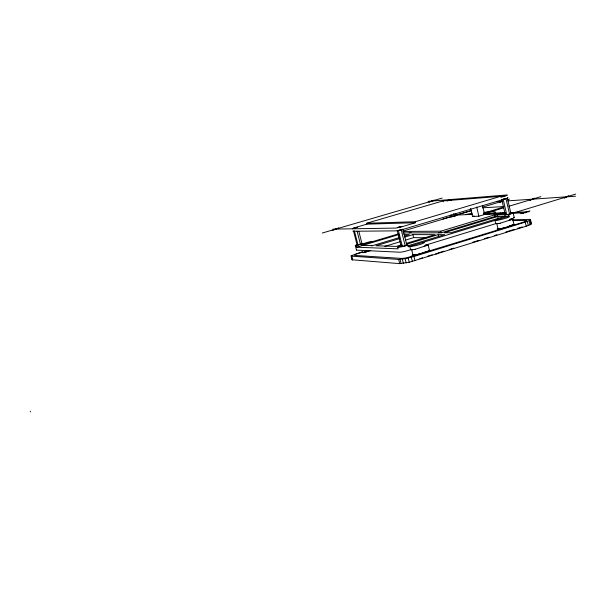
<?xml version="1.0" encoding="UTF-8"?>
<svg xmlns="http://www.w3.org/2000/svg" width="606" height="606" viewBox="0 0 606 606"><rect width="100%" height="100%" fill="white"/><g stroke="black" fill="none" stroke-linecap="round" stroke-linejoin="round"><path stroke-width="0.91" d="M362.547 252.354L363.805 252.657L370.819 250.543M362.38 252.482L362.373 252.558A6.105 0.704 -14.3 0 0 363.183 252.604L366.069 251.975M511.994 219.811L529.962 219.364L530.492 219.63L531.424 223.69L530.083 224.781L526.213 226.227L409.224 262.269L399.687 263.633L352.101 259.785L351.222 255.77L362.752 251.619M352.101 259.785L351.222 255.77M351.154 256.126L398.634 259.436L405.103 258.686L413.921 256.505L525.266 222.129L529.144 220.698L530.492 219.63M510.161 219.357L511.441 219.152A6.992 0.811 -13.3 0 1 512.744 219.107L514.039 224.728L502.836 228.31M512.85 219.175L500.147 223.213M502.207 228.5L499.42 229.045A6.984 0.856 -13.2 0 1 498.147 229.06L498.412 228.72M498.049 228.992L496.768 223.546L497.14 223.288M425.086 245.339L427.025 244.998A7.067 0.879 -13.9 0 1 428.131 245.029L415.33 249.248M412.928 255.224L411.701 249.505M368.107 251.164L364.047 252.346M564.239 198.253L568.542 195.715M526.372 212.077L527.288 211.555M522.925 213.198L524.084 212.547M529.955 200.533L534.394 198.132M499.761 202.548L502.321 201.253L496.534 201.654M504.593 227.598L501.01 228.659M509.555 214.009L505.957 198.541L503.154 199.215L506.752 214.668L509.555 214.009L510.911 213.41L507.32 197.973M428.912 202.321L434.101 200.101M397.225 230.485L401.195 246.384L405.179 245.756L406.823 245.066L402.861 229.136M450.356 215.115L450.796 216.933L454.371 216.304L455.674 215.766L455.235 213.941M332.186 230.553L338.656 227.932M353.51 230.916L357.108 244.953L362.017 243.786L358.873 231.484M402.293 229.371L401.475 229.666M363.903 251.96L364.395 251.785M510.169 226.053L511.532 225.424L511.123 225.334M423.821 246.665L425.147 245.839M508.896 220.592L510.267 219.97L509.858 219.895M419.875 258.641L422.526 257.823M427.821 256.179L432.229 254.815M437.577 253.156L443.88 251.202M449.273 249.528L453.78 248.127M472.68 242.271L478.982 240.317M484.383 238.643L488.883 237.249M494.284 235.567L496.981 234.734M505.98 231.939L514.085 229.432M517.683 228.318L522.183 226.917M413.701 254.762L411.989 255.285L413.678 255.376A2.932 0.386 -13.9 0 0 417.473 254.649L427.957 251.407A2.924 0.379 -13.8 0 0 429.502 250.604A7.06 0.924 -13.8 0 0 429.26 250.566M498.738 228.56L497.011 229.091L499.465 229.038M520.743 213.691L529.886 210.896M411.769 249.354L407.255 250.74A5.81 0.72 -14 0 1 399.755 252.21L356.782 250.142A5.121 0.568 -14.4 0 1 356.495 249.907M425.314 245.21L495.738 223.652L498.768 223.493M510.047 219.274L511.532 218.819A5.727 0.659 -13.3 0 0 513.411 217.448M438.502 232.802L440.229 232.28M503.722 212.986L497.321 214.925L498.253 218.902M401.702 244.779L396.286 246.422L375.925 245.748L399.362 238.688M406.217 243.407L435.1 234.643L412.891 234.613L404.77 237.06M403.043 232.916L441.198 232.795L496.261 216.077M401.786 245.703L399.119 246.513L400.816 246.574M406.225 244.354L438.183 234.643L444.668 234.651L407.77 245.885M497.693 216.516L444.16 232.78L450.879 232.757L505.131 216.244L504.753 214.622M357.32 244.619A5.128 0.545 -14.4 0 0 355.646 245.703L356.298 245.725L356.684 247.21L398.089 248.839L397.672 247.172L401.164 246.104M494.685 216.63L494.314 215.054L508.669 214.463L509.048 216.092L408.277 246.816L407.861 245.142L405.997 245.703A5.818 0.689 -14.1 0 1 398.498 247.195L397.672 247.172M508.669 214.463L575.7 194.071M483.588 213.91L503.495 207.903M508.926 206.267L540.832 196.655M470.62 208.358L472.544 216.463L478.876 216.213L487.595 213.585M362.259 252.172C360.721 253.103 354.381 253.702 354.654 255.399L401.778 258.436L406.361 257.906L523.19 222.235L526.94 220.455L512.865 220.592M384.81 246.369L400.127 241.741M405.528 240.105L413.64 237.65L426.616 237.772M403.611 231.454L440.804 231.189L500.412 213.13L483.626 213.873M494.314 215.054L500.685 213.123L505.434 212.911M356.684 247.21L398.748 234.598L399.112 236.06M409.118 232.893L411.05 232.318M371.773 245.862L399.475 237.529M404.747 235.954L409.224 234.613L403.982 234.605M472.544 216.463L474.165 215.978M484.171 212.964L503.927 207.01M442.963 219.001L452.871 216.039M455.576 215.228L470.885 210.653M482.974 207.032L502.321 201.253M507.623 199.669L509.396 199.139M402.649 231.197L452.985 216.145M454.788 215.607L471.627 210.57M356.298 245.725L369.334 241.877L373.228 241.423M362.29 244.695L398.559 233.833M415.246 221.713L415.496 222.72L366.85 224.144L366.622 223.258L415.246 221.713L500.715 196.321L500.942 197.306L504.7 196.185A5.749 0.523 -13.6 0 0 506.631 194.988L428.139 201.366M415.496 222.72L402.725 226.515A5.833 0.568 -14.2 0 1 395.218 228.098L332.914 229.121M366.622 223.258L442.963 200.912L500.715 196.321M366.85 224.144L355.487 227.477A5.136 0.447 -14.5 0 0 352.662 228.795M322.263 233.03L442.145 198.064M502.154 228.507L502.882 228.303M414.587 249.43L415.375 249.24M504.343 198.919L506.677 198.48M452.106 216.395L453.727 216.009M400.498 229.962L398.377 230.469L402.361 246.422M400.339 229.985L399.202 230.235M499.412 223.379L500.192 223.205M414.625 249.422L410.603 249.71L409.777 246.362C412.906 247.074 429.533 241.93 422.594 242.453M366.236 251.278L366.842 251.149M472.142 213.183L465.817 214.547L472.369 214.259M503.26 199.139L503.775 199.041M498.723 223.5L499.458 223.364M508.957 226.114L513.024 224.705M500.344 228.765L499.109 228.727M507.972 200.866L575.473 196.215M435.638 253.944L437.153 253.853M482.353 207.813L503.859 206.578M483.967 212.297L494.882 211.782C499.761 213.357 483.24 214.183 483.596 213.759M487.133 213.721L505.457 212.857M510.956 212.592L529.114 211.736M456.583 215.069L472.438 214.372M510.57 212.683L512.282 212.608A5.734 0.629 -13.4 0 1 510.403 213.941M505.086 213.607L484.603 214.486L482.444 205.366M509.744 213.41L525.894 212.721M454.538 215.812L455.674 215.766M494.413 216.637L509.048 216.092M507.063 216.698C515.312 215.668 497.882 221.016 494.966 220.387L495.738 223.652M401.202 229.742L401.96 229.735M361.093 243.756L362.017 243.786M406.255 245.089L407.861 245.142M361.312 245.263L372.561 245.635M530.894 223.409L531.424 223.69M514.115 224.614L514.002 224.553A6.984 0.856 -13.2 0 0 513.161 224.546M496.768 223.546L496.867 223.614A6.992 0.818 -13.3 0 0 498.132 223.584M411.542 249.634L411.572 249.725A7.075 0.879 -13.9 0 0 412.641 249.77M351.707 256.262L352.654 259.936M357.101 231.189L360.472 244.4M354.412 230.909L358.017 244.983M355.336 245.642L356.472 250.066M362.6 243.839L362.971 245.324M400.058 259.413L401.111 263.618M398.634 259.436L399.687 263.633M411.315 257.255L412.368 261.489M401.202 229.795L405.179 245.756M408.171 258.035L409.224 262.269M405.103 258.686L406.156 262.913M402.339 259.156L403.391 263.375M412.891 234.613L413.64 237.65M413.921 256.505L414.974 260.739M428.177 245.112L429.548 250.695M440.804 231.189L441.198 232.795M438.183 234.643L438.577 236.264M442.963 200.912L443.168 201.775M453.712 213.562L454.371 216.304M451.485 215.062L451.924 216.887M476.71 207.078L478.876 216.213M501.723 199.321L505.321 214.729M513.1 212.736L514.221 217.599M530.22 220.084L531.151 224.152M529.144 220.698L530.083 224.781M527.349 221.432L528.296 225.523M525.266 222.129L526.213 226.227M30.3 411.216L30.323 411.928M426.526 251.422A2.932 0.386 -13.8 0 1 425.2 252.263M507.252 197.67A5.749 0.538 -13.6 0 1 505.321 198.889L403.414 229.303A5.825 0.583 -14.2 0 1 395.915 230.871L353.29 231.25A5.136 0.462 -14.5 0 1 353.01 231.075M446.531 200.791A5.053 0.417 -14 0 1 453.114 199.336M417.428 254.656A2.932 0.386 -13.9 0 1 414.034 255.376A7.067 0.924 -13.9 0 1 412.959 255.315A2.932 0.386 -13.9 0 1 413.428 254.906M428.207 250.74A2.924 0.379 -13.8 0 1 428.147 251.232A2.924 0.379 -13.8 0 1 424.783 252.164M419.647 253.603A2.932 0.386 -13.9 0 1 416.367 254.838A2.932 0.386 -13.9 0 1 414.224 254.8M451.311 199.806L447.425 200.806L451.311 199.806M401.892 226.402L397.362 227.545L401.892 226.402M357.502 227.318L353.525 228.326L357.502 227.318M506.169 195.443L501.707 196.473L506.169 195.443"/></g></svg>
